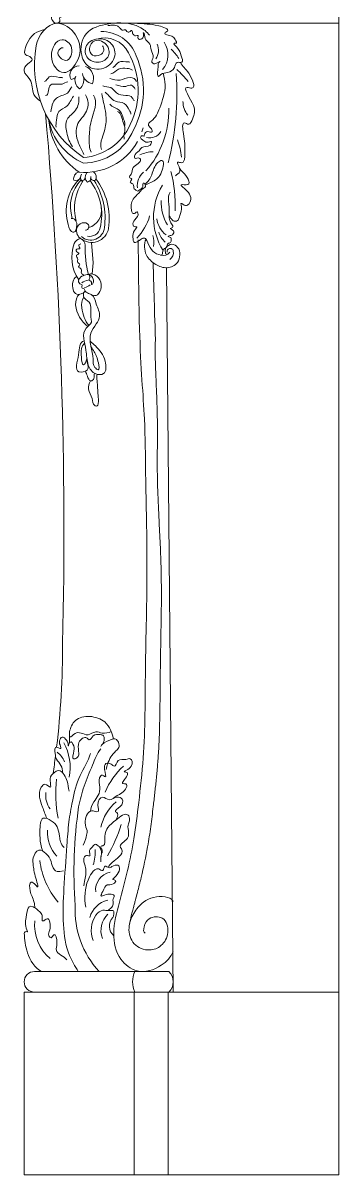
# Model space of a CAD drawing. Header units: millimetres. Extents: x -866 to 1519, y 0 to 1788.
# Drawn here: x 1285 to 1519, y 0 to 851 of the extents above; entities that cross this region are included whole.
import ezdxf

# ---------------------------------------------------------------- set-up
doc = ezdxf.new("R2010")
doc.units = ezdxf.units.MM
doc.layers.add('ceco.net 173', color=7, linetype='Continuous')

msp = doc.modelspace()

# ---------------------------------------------------------------- linework, layer by layer
at = {"layer": 'ceco.net 173', "lineweight": 5}
for p, q in [((1518.54, 0), (1518.54, 1237.44)), ((1518.54, 851.35), (1311.01, 851.35)), ((1335.95, 689.19), (1337.13, 674.21)), ((1337.13, 674.21), (1336.27, 665.89)), ((1391.3, 670.47), (1396.19, 135.13)), ((1293.82, 150.39), (1392.93, 150.39)), ((1286.19, 0), (1286.19, 135.13)), ((1286.19, 135.13), (1518.54, 135.13)), ((1367.47, 135.13), (1367.47, 0)), ((1392.53, 135.13), (1392.53, 0)), ((1286.19, 0), (1518.54, 0))]:
    msp.add_line(p, q, dxfattribs=at)
for centre, radius, start, end in [((1304.48, 827.11), 19.62, 99.12263, 123.22051), ((1343.49, 818.21), 26.85, 19.09411, 91.65811), ((1376.45, 820.3), 82.64, 169.98026, 235.78542), ((1345.38, 820.56), 19.82, 26.42094, 107.23063), ((1374.38, 831.08), 10.93, 325.07029, 25.50641), ((1375.17, 827.85), 17.13, 320.45296, 32.99959), ((1313.02, 801.54), 57.33, 333.89337, 29.05047), ((1311.99, 801.66), 62.26, 332.04039, 24.00846), ((1376, 811.1), 28, 29.95674, 48.43609), ((1326.6, 812.97), 6.68, 88.52003, 211.1816), ((1327.92, 810.46), 9.48, 335.52754, 68.52741), ((1315.26, 824.39), 15.9, 290.7312, 303.14737), ((1331.35, 809.07), 7.67, 156.4165, 235.79003), ((1321.67, 809.46), 8.61, 308.58654, 11.30009), ((1338.17, 815.58), 9.19, 190.23127, 259.81544), ((1198.46, 798.25), 200.44, 345.47378, 4.50626), ((1347, 760.72), 76.54, 38.1929, 47.44839), ((1420.17, 793.62), 16.81, 180.6868, 217.92223), ((-2241.94, 474.36), 3557.45, 358.68635, 5.00162), ((1324.23, 787.02), 68.67, 319.06741, 1.08145), ((1346.99, 787.92), 43.49, 190.23128, 246.97586), ((1357.16, 784.68), 53.15, 184.84336, 235.07128), ((1326.78, 793.15), 41.31, 274.45013, 335.94805), ((1329.68, 788.49), 40.59, 270.4234, 336.7572), ((1330.9, 785.59), 44.68, 340.90358, 344.67276), ((1378.83, 775.77), 9.37, 255.78821, 329.97811), ((1330.9, 785.59), 44.68, 264.63314, 330.65699), ((1353.65, 747.26), 48.95, 5.86016, 21.15231), ((1382.14, 731.74), 24.55, 91.58854, 115.22277), ((1327.87, 736.29), 5.2, 105.80413, 193.18514), ((1334.55, 737.59), 4.76, 327.81638, 53.18335), ((1383.24, 730.99), 13.57, 131.74122, 185.7549), ((1309.9, 717.7), 87.81, 356.71234, 15.77191), ((1350.82, 712.48), 33.57, 136.64864, 197.1635), ((1349.22, 715.69), 28.85, 136.7542, 197.52274), ((1324.19, 738.92), 4.05, 250.13033, 334.55696), ((1360.46, 714.11), 37.12, 145.81863, 194.2243), ((1332.23, 737.18), 4.39, 145.32031, 216.22237), ((1328.21, 737.61), 3.07, 278.99947, 349.20274), ((1336.3, 737.38), 5.08, 140.39128, 227.32861), ((1332.19, 736.71), 3.14, 282.18018, 9.0342), ((1302.35, 709.72), 41.08, 346.26973, 37.87416), ((1337.64, 737.21), 2.35, 159.34239, 293.64185), ((1294.75, 707.4), 51.15, 351.83685, 32.4843), ((1300.67, 706.86), 48.36, 351.38638, 37.36022), ((1428.02, 707.74), 46.35, 149.14897, 212.00666), ((1330.18, 712.75), 13.11, 286.12385, 10.72872), ((1418.87, 718.57), 31.51, 177.12989, 211.35523), ((1341.81, 719.37), 38.49, 315.66002, 344.01679), ((1402.96, 709.46), 19.02, 188.27706, 230.71466), ((1335.95, 701.94), 12.75, 230.1944, 349.50997), ((1335.29, 701.09), 10.14, 227.97936, 354.61549), ((1334.29, 701.74), 8.16, 259.65214, 347.45849), ((1328.79, 686.22), 6.01, 99.67066, 159.07825), ((1326.14, 687.42), 5.01, 356.04495, 70.84766), ((1364.98, 689.33), 16.89, 349.65989, 16.92394), ((1402.12, 702.17), 17.41, 197.63346, 227.17021), ((1350.35, 678.1), 29.04, 159.28786, 214.55825), ((1411.51, 685.42), 80.39, 178.82484, 194.36075), ((1394, 682.48), 2.3, 7.25456, 194.50833), ((1390.02, 681.65), 6.36, 305.68128, 10.19329), ((1334.17, 652.17), 9.07, 95.02739, 126.51841), ((1329.51, 663.19), 7.52, 280.03501, 314.99119), ((669.73, 391.74), 644.84, 353.27566, 0.09437), ((1283.25, 301.12), 36.91, 348.77705, 29.6242), ((669.73, 391.74), 644.84, 351.53181, 352.6788), ((1299.26, 298.64), 17.92, 22.29162, 51.08463), ((1397.74, 260.75), 56.35, 132.6979, 156.85789), ((1397.25, 281.54), 87.8, 172.78648, 191.7264), ((1318.23, 280.36), 16.19, 172.1781, 217.4386), ((1375.47, 250.09), 33.4, 129.99177, 168.03964), ((1648.91, 224.66), 325.99, 171.63764, 184.50514), ((1229.2, 301.6), 135.58, 330.94528, 341.64538), ((1328.24, 253.11), 24.97, 176.21939, 224.3238), ((1306.12, 238.87), 32.47, 342.59546, 3.14921), ((1336.12, 237.78), 7.23, 338.8308, 42.36251), ((1357.19, 240.19), 60.05, 187.52397, 219.94784), ((1352.1, 210.74), 13.21, 100.35995, 186.78737), ((1282.41, 179.78), 21.19, 39.1389, 60.66298), ((1390.22, 195.5), 66.39, 176.93603, 222.81127), ((1351.87, 185.73), 17.76, 102.94752, 165.00294), ((1303.47, 186.53), 16.29, 166.30815, 203.92961), ((1327.05, 184.97), 33.17, 175.07409, 229.20225), ((1355.86, 180.83), 20.19, 146.27081, 202.30483), ((1359.37, 180.69), 16.52, 133.2396, 200.66263), ((1358.46, 183.91), 9.42, 137.49771, 229.35046), ((1287.8, 178.27), 1.63, 68.54888, 172.09754), ((1288.46, 179.89), 0.126, 236.6316, 34.24379), ((1293.82, 142.76), 7.63, 90, 270), ((1384.74, 142.76), 18.53, 155.68621, 204.31379), ((1385.74, 142.76), 10.48, 313.27679, 46.72321)]:
    msp.add_arc(centre, radius, start, end, dxfattribs=at)
for points, knots in [([(1312.97, 923.62), (1314, 923.05), (1318, 921.08), (1318.22, 915.01), (1315.46, 910.08), (1321.32, 907.91), (1317.17, 905.77), (1318.39, 901.01), (1325.91, 898.31), (1321.46, 894.7), (1317.44, 895.01), (1326.12, 891.11), (1325.22, 886.46), (1325.02, 882.24), (1321.62, 881.47), (1325.69, 877.9), (1318.48, 876.87), (1324.87, 872.6), (1317.66, 871.67), (1319.97, 867.06), (1316.56, 864.28), (1318.34, 860.63), (1317.13, 856.32), (1311.2, 855.84), (1313.17, 852.63), (1310.07, 850.26), (1306.56, 852.96), (1305.71, 859.55), (1311.83, 865.59), (1314.43, 873.28), (1314.66, 877.97), (1314.51, 879.68)], [109.698321, 109.698321, 109.698321, 109.698321, 112.994176, 121.175899, 122.663954, 126.994983, 129.302624, 131.248719, 138.916901, 142.019861, 143.051588, 148.107767, 153.827836, 156.694739, 158.154219, 160.763169, 164.272078, 167.393091, 171.320252, 174.252421, 177.944133, 180.809899, 184.137441, 188.902689, 190.013442, 192.704645, 196.036923, 200.004723, 209.511743, 217.34284, 221.983617, 221.983617, 221.983617, 221.983617]), ([(1295.07, 834.68), (1296.35, 842.08), (1308.14, 857.09), (1327.07, 842.77), (1329.21, 825.52), (1315.02, 809.44), (1302.25, 826.24), (1312.02, 842.98), (1323.88, 833.76), (1318.58, 819.36), (1308.35, 829.32), (1313.4, 833.19), (1315.01, 833.13)], [0, 0, 0, 0, 22.535149, 38.738619, 57.279923, 71.316954, 86.528487, 101.063262, 110.315412, 120.458301, 129.146823, 133.976671, 133.976671, 133.976671, 133.976671]), ([(1344.07, 834.56), (1344.83, 833.62), (1345.46, 830.67), (1342.2, 826.97), (1335.88, 826.45), (1333.37, 833.27), (1338.55, 840.82), (1349.01, 835.89), (1349.43, 825.18), (1339.91, 820.75), (1329.73, 826.15), (1331.99, 836.93), (1339.77, 840.15), (1348.5, 839.47), (1355.51, 829.78), (1349.1, 817.38), (1334.3, 815.97), (1326.47, 828.86), (1329.96, 846.28), (1350.35, 852.13), (1367.85, 851.69), (1376.83, 844.85), (1378.75, 842.32)], [0, 0, 0, 0, 3.613287, 7.716424, 13.488757, 18.872934, 25.671205, 35.707279, 43.867032, 52.32413, 62.163349, 71.705801, 77.70254, 86.174007, 96.245159, 107.819208, 121.090463, 132.107879, 148.182589, 166.615008, 189.387633, 198.905493, 198.905493, 198.905493, 198.905493]), ([(1293.73, 843.52), (1289, 839.55), (1283.93, 827.51), (1289.58, 827.39), (1293.42, 823.95), (1287.88, 821.18), (1284.58, 815.18), (1292.8, 809.08), (1291.47, 799.41), (1296.19, 794.8), (1298.27, 793.52)], [8.100511, 8.100511, 8.100511, 8.100511, 19.558835, 24.074651, 26.656434, 30.948, 36.166809, 43.105908, 53.516444, 59.828827, 59.828827, 59.828827, 59.828827]), ([(1367.37, 851.14), (1370.87, 851.04), (1377.86, 850.46), (1383.37, 850.1), (1395.01, 846.55), (1387.49, 843.09), (1395.6, 842.21), (1397.28, 839.9), (1399.48, 835.92), (1395.46, 836.9), (1400.97, 831.52), (1401.37, 828.99), (1404.29, 821.02), (1397.86, 823.35), (1397.62, 817.06), (1392.34, 814.28), (1387.98, 814.7), (1385.1, 811.01), (1384.18, 815.28), (1385.48, 818.02), (1384.66, 821.44), (1387.82, 823.98), (1383.88, 821.32), (1381.84, 821.07), (1379.48, 822.72), (1382.76, 826.84), (1379.2, 830.89), (1379.86, 836.17), (1374.91, 838.66), (1375.55, 842.06), (1373.85, 845.03), (1374.57, 841.25), (1373.33, 839.72), (1371.07, 838.8), (1369.81, 840.57), (1370.63, 842.56), (1368.64, 841.87), (1367.07, 841.72), (1367.07, 843.02), (1365.92, 843.23), (1366.42, 844.57), (1365.59, 846.53), (1364.06, 844.4), (1361.75, 844.61), (1361.14, 847.11), (1358.53, 845.1), (1356.95, 847.87), (1354.44, 849.66), (1351.15, 849.93), (1348.87, 849.52), (1347.9, 849.46)], [19.69051, 19.69051, 19.69051, 19.69051, 27.069253, 35.008358, 41.806593, 44.124231, 49.315405, 52.53127, 55.104231, 56.404162, 59.617661, 66.001626, 70.460567, 73.712208, 77.58534, 83.175032, 87.937427, 89.951877, 91.903363, 96.039242, 99.331296, 100.556395, 103.947039, 105.143559, 106.767999, 110.208051, 115.486651, 119.350183, 123.255845, 127.716943, 128.348224, 130.731966, 132.625798, 134.412282, 136.214188, 137.194349, 138.822858, 139.911549, 140.87982, 141.364203, 142.559766, 143.867818, 145.520988, 147.482876, 148.955511, 150.637136, 153.496222, 155.510652, 159.256913, 161.902942, 161.902942, 161.902942, 161.902942]), ([(1350.08, 813.78), (1352.29, 814.11), (1355.36, 818.22), (1361.49, 817.99), (1365.03, 817.37), (1366.2, 816.61)], [0, 0, 0, 0, 6.698088, 13.078967, 17.248653, 17.248653, 17.248653, 17.248653]), ([(1351.61, 818.49), (1353.49, 819.16), (1355.58, 824.3), (1361.07, 822.5), (1363.78, 822.61), (1364.2, 822.48)], [0, 0, 0, 0, 5.997456, 12.822848, 14.122464, 14.122464, 14.122464, 14.122464]), ([(1401.59, 822.19), (1403.13, 819.25), (1407.75, 816.18), (1414.04, 801.57), (1401.06, 805.71), (1413.76, 790.05), (1411.39, 782.86), (1408.51, 775.23), (1402.18, 779.71), (1404.49, 764.64), (1405.09, 760.11), (1404.68, 746.45), (1397.24, 750.16), (1403.71, 741.08), (1398.78, 739.59), (1397.82, 738.32)], [0, 0, 0, 0, 9.942021, 21.190554, 24.75037, 38.914335, 48.946963, 53.61073, 56.90546, 64.800751, 79.240933, 87.011364, 89.442567, 96.417634, 101.185437, 101.185437, 101.185437, 101.185437]), ([(1301.11, 808.13), (1302.68, 808.6), (1304.57, 813.87), (1310.47, 810.83), (1313.92, 811.25), (1314.64, 810.84)], [0, 0, 0, 0, 4.907561, 12.446176, 14.942126, 14.942126, 14.942126, 14.942126]), ([(1349.32, 810.39), (1351.81, 809.62), (1357.23, 807.85), (1363.09, 812.26), (1368.7, 810.03), (1369.01, 808.25)], [0, 0, 0, 0, 7.831219, 15.379529, 20.800659, 20.800659, 20.800659, 20.800659]), ([(1388.88, 814.25), (1389.54, 811.41), (1391.39, 802.71), (1386.83, 790.38), (1383.18, 780.48), (1377.18, 777.14), (1378.73, 774.24), (1380.41, 773.17), (1381.22, 769.86), (1377, 772.03), (1374.78, 769.84), (1374.94, 767.2), (1372.44, 768.83), (1371.81, 765.81), (1374.32, 764.76), (1376.26, 762.3), (1381.12, 764.91), (1378.5, 758.92), (1373.35, 760.91), (1370.91, 756.07), (1367.28, 754.61), (1367.84, 750.41), (1370.81, 752.39), (1373.58, 748.41), (1365.11, 745.79), (1366.48, 740.44), (1362.76, 737.24), (1366.92, 736.21), (1362.73, 732.99), (1366.73, 732.85), (1366.63, 731.98)], [0, 0, 0, 0, 8.745004, 26.140468, 37.805634, 40.746537, 43.145532, 45.674888, 47.334954, 50.607483, 54.075236, 54.97841, 56.915889, 58.794157, 60.792624, 64.314764, 67.614131, 70.344176, 76.549416, 79.707208, 85.089106, 86.458047, 89.727206, 90.887245, 98.933955, 104.099178, 106.623746, 108.735052, 111.465097, 114.085758, 114.085758, 114.085758, 114.085758]), ([(1318.48, 807.94), (1316.92, 807.95), (1313.29, 804.3), (1302.89, 809.31), (1304.52, 797.27), (1302.04, 797.89)], [0, 0, 0, 0, 4.671944, 13.82812, 21.487266, 21.487266, 21.487266, 21.487266]), ([(1305.93, 785.61), (1306.33, 787.98), (1306.63, 793.32), (1312.38, 798), (1319.09, 798.81), (1320.02, 802.96), (1321.42, 804.18)], [0, 0, 0, 0, 7.226574, 15.186435, 20.126637, 25.725984, 25.725984, 25.725984, 25.725984]), ([(1344.35, 804.87), (1345.99, 803.81), (1350.68, 804.88), (1354.21, 798.44), (1360.38, 798), (1365.97, 797.41), (1366.7, 794.28), (1367.53, 793.98)], [0, 0, 0, 0, 5.855578, 11.699687, 18.709198, 23.800904, 26.44599, 26.44599, 26.44599, 26.44599]), ([(1353.91, 805.8), (1356.29, 805.18), (1360.02, 803.35), (1365.53, 806.55), (1367.41, 803.62), (1368.24, 802.55)], [0, 0, 0, 0, 7.355119, 11.603212, 15.666999, 15.666999, 15.666999, 15.666999]), ([(1322.6, 797.24), (1320.68, 794.97), (1319.18, 789.31), (1310.63, 786.93), (1310.38, 779.86), (1309.38, 775.99), (1309.77, 774.29)], [0, 0, 0, 0, 8.915864, 15.908665, 22.538864, 27.780232, 27.780232, 27.780232, 27.780232]), ([(1326.44, 796.9), (1326.9, 793.55), (1325.54, 786.35), (1316.17, 780.82), (1317.35, 769.49), (1319.71, 762.99), (1321.96, 759.96)], [0, 0, 0, 0, 10.15337, 19.535223, 29.128593, 40.454897, 40.454897, 40.454897, 40.454897]), ([(1331.5, 798.23), (1333.72, 794.89), (1334.08, 785.37), (1323.27, 777.12), (1324.87, 763.62), (1329.12, 757.15), (1330.15, 754.31)], [0, 0, 0, 0, 12.041789, 23.22525, 37.734775, 46.79413, 46.79413, 46.79413, 46.79413]), ([(1337.41, 798.12), (1341.07, 792.8), (1334.91, 780.61), (1334.12, 767.18), (1334.13, 758.98), (1335.64, 755.84)], [0, 0, 0, 0, 19.35188, 32.078644, 42.53704, 42.53704, 42.53704, 42.53704]), ([(1343.51, 799.26), (1344.22, 794.26), (1347.07, 785.7), (1346.64, 774.1), (1343.3, 765.92), (1342.27, 760.58), (1343.17, 757.94)], [0, 0, 0, 0, 15.137449, 26.939623, 33.582207, 41.965093, 41.965093, 41.965093, 41.965093]), ([(1345.9, 800.14), (1348.71, 798.25), (1351.62, 792.39), (1360.62, 793.15), (1363.27, 787.78), (1364.85, 785.02), (1364.99, 784.02)], [0, 0, 0, 0, 10.173122, 16.680434, 23.137429, 26.163052, 26.163052, 26.163052, 26.163052]), ([(1349.51, 791.5), (1351.01, 789.11), (1356.74, 788.31), (1359.14, 781.52), (1360.71, 777.76), (1360.61, 775.54)], [0, 0, 0, 0, 8.465363, 13.804653, 20.469274, 20.469274, 20.469274, 20.469274]), ([(1355.08, 785.94), (1357.61, 785.23), (1359.03, 777.78), (1361.32, 772.26), (1359.43, 768.31), (1360.05, 766.32), (1359.97, 765.59)], [1.068097, 1.068097, 1.068097, 1.068097, 9.306079, 14.744961, 18.175829, 20.167842, 20.167842, 20.167842, 20.167842]), ([(1375.28, 732.38), (1377.69, 733.82), (1381.17, 739.65), (1382.2, 746.67), (1390.05, 751.74), (1388.04, 739.01), (1382.5, 734.52), (1377.45, 732.57), (1375.59, 731.81)], [0, 0, 0, 0, 8.424725, 18.593265, 21.868753, 30.295835, 39.977202, 45.991211, 45.991211, 45.991211, 45.991211]), ([(1393.17, 709.27), (1393.51, 708.26), (1394.61, 706.68), (1396.61, 704.54), (1400.29, 705.1), (1401.03, 710.35), (1403.01, 713.49), (1401.29, 719.6), (1405.2, 715.3), (1410.24, 719.35), (1409.08, 726.41), (1398.79, 733.04), (1411.61, 730.24), (1404.51, 740.44), (1401.4, 742.9), (1400.79, 744.1)], [0, 0, 0, 0, 3.186485, 5.772548, 8.2399, 12.465666, 19.125459, 21.54474, 25.184017, 28.154716, 37.908824, 44.131965, 49.200563, 58.898661, 62.947472, 62.947472, 62.947472, 62.947472]), ([(1393.79, 682.08), (1393.26, 681.54), (1391.3, 679.13), (1385.1, 679.55), (1379.46, 683.93), (1377.63, 688.75), (1375.78, 692.56), (1372.73, 692.25), (1370.99, 690.37), (1369.2, 689.39), (1366.6, 688.94), (1366.55, 694.12), (1366.18, 697.02), (1370.61, 701.38), (1367.36, 700.46), (1365.99, 702.82), (1367.89, 706.44), (1371.39, 709.38), (1369.42, 712.34), (1368.21, 710.42), (1365.8, 710.54), (1364.82, 715.13), (1365.28, 720.42), (1370.28, 724.94), (1372.71, 728.36), (1376.77, 730.59), (1374.36, 733.87), (1373.61, 732.08), (1374.09, 730.73), (1373.1, 728.91), (1371.5, 728.16), (1369.93, 726.65), (1368.23, 728.15), (1367.01, 729.32), (1367.18, 730.75), (1366.61, 731.48), (1366.63, 731.98)], [0, 0, 0, 0, 2.300153, 8.960783, 15.551691, 22.943551, 24.697323, 27.249866, 30.358438, 32.343371, 33.458695, 37.421639, 42.64187, 45.780965, 47.670864, 48.935582, 53.004148, 58.814688, 59.742363, 61.422648, 63.478583, 65.466581, 73.955324, 78.562023, 84.822557, 87.479742, 90.030445, 90.822041, 92.163152, 94.320127, 96.123467, 97.657777, 99.981258, 101.575012, 102.521132, 104.039049, 104.039049, 104.039049, 104.039049]), ([(1391.77, 686.36), (1391.45, 686.91), (1392, 688.75), (1394.5, 688.8), (1394.75, 691.03), (1394.89, 693.09), (1391.59, 693.64), (1393.96, 694.3), (1395.47, 694.42), (1397.17, 696.74), (1395.84, 698.45), (1393.27, 699.78), (1397.06, 699.94), (1394.61, 703.17), (1393.47, 705.59), (1392.96, 710.24), (1393.48, 715.04), (1392.42, 720.7), (1392.75, 724.64), (1394.03, 726.41)], [0, 0, 0, 0, 1.922948, 4.139397, 6.080149, 7.75919, 9.952551, 10.789808, 13.283212, 15.109935, 17.936872, 19.220898, 20.983394, 23.816139, 26.705236, 30.385817, 37.089021, 41.242686, 47.801353, 47.801353, 47.801353, 47.801353]), ([(1318.74, 702.57), (1318.88, 701.24), (1319.12, 698.74), (1323.91, 695.12), (1325.56, 702.06), (1324.43, 706.14), (1321.64, 707.23), (1320.92, 706.85)], [0, 0, 0, 0, 4.01994, 7.559328, 13.277225, 17.936474, 20.369148, 20.369148, 20.369148, 20.369148]), ([(1327.78, 692.15), (1327.06, 692.6), (1325.28, 694.53), (1323.95, 699.42), (1327.93, 704.63), (1334.41, 703.29), (1333.89, 699.2), (1332.04, 698.03), (1331.34, 698.25)], [0, 0, 0, 0, 2.545288, 7.699341, 13.855056, 18.891119, 21.851363, 24.053163, 24.053163, 24.053163, 24.053163]), ([(1396.19, 165.24), (1394.46, 161.08), (1387.04, 152.85), (1370.13, 147.84), (1354.67, 159.77), (1350.6, 180.01), (1358.76, 209.52), (1366.76, 241.36), (1370.99, 277.19), (1375.66, 318.65), (1375.26, 376.84), (1377.58, 446.86), (1375.81, 508.7), (1375.48, 563.45), (1371.47, 602.46), (1370.76, 650.47), (1370.36, 691.24)], [0, 0, 0, 0, 12.302374, 28.958229, 42.379097, 60.356725, 81.723639, 125.329935, 149.926918, 180.003286, 239.054616, 308.387013, 370.992636, 407.902449, 457.696849, 477.347883, 477.347883, 477.347883, 477.347883]), ([(1376.17, 691.59), (1375.1, 689.92), (1374.75, 685.65), (1376.23, 678.41), (1382.78, 672.67), (1391.54, 669.2), (1399.66, 673.15), (1401.5, 679.98), (1400.35, 685.73), (1395.14, 688.88), (1390.5, 685.95), (1390.1, 682.26), (1390.91, 680.57), (1391.32, 680)], [0, 0, 0, 0, 5.41282, 10.901396, 19.758226, 27.755693, 35.436814, 40.865127, 46.024871, 50.421254, 55.12627, 58.060869, 59.879907, 59.879907, 59.879907, 59.879907]), ([(1328.06, 688.27), (1327.87, 687.77), (1326.16, 687.9), (1326.56, 685.96), (1328.06, 683.97), (1325.07, 684.87), (1324.01, 682.26), (1328.21, 681.08), (1323.39, 679.71), (1326.62, 677.11), (1324.56, 674.41), (1328.3, 673.29), (1325.3, 670.73), (1329.48, 669.84), (1327.37, 666.23), (1329.87, 665.54), (1330.2, 664.75)], [0, 0, 0, 0, 1.599799, 3.152368, 4.693379, 6.879371, 8.26983, 11.084944, 13.257828, 16.41691, 18.335132, 20.912979, 22.844438, 25.33267, 28.303091, 30.846963, 30.846963, 30.846963, 30.846963]), ([(1391.77, 686.36), (1391.8, 685.97), (1390.48, 685.1), (1388.7, 684), (1388.45, 681.73), (1388, 679.46), (1386.98, 679.7), (1386.79, 679.79)], [0, 0, 0, 0, 1.153412, 3.904072, 6.122939, 8.234895, 8.860475, 8.860475, 8.860475, 8.860475]), ([(1363.57, 182.64), (1363.83, 184.89), (1364.26, 187.24), (1365.39, 192.23), (1366.09, 194.88), (1367.08, 198.57), (1367.33, 199.49), (1367.82, 201.33), (1368.07, 202.26), (1368.8, 205.02), (1369.28, 206.87), (1370.71, 212.43), (1371.65, 216.15), (1374.33, 227.37), (1375.96, 234.93), (1377.78, 245.08), (1378.19, 247.58), (1378.96, 252.55), (1379.31, 255.03), (1380.31, 262.45), (1380.89, 267.37), (1381.65, 273.88), (1381.84, 275.53), (1382.22, 278.83), (1382.41, 280.48), (1382.96, 285.45), (1383.32, 288.78), (1384, 295.52), (1384.33, 298.94), (1384.9, 305.84), (1385.15, 309.32), (1385.56, 316.26), (1385.73, 319.73), (1386.14, 330.1), (1386.29, 336.99), (1386.47, 349.52), (1386.52, 355.18), (1386.59, 364.15), (1386.62, 367.49), (1386.69, 373.41), (1386.72, 376), (1386.8, 381.18), (1386.84, 383.78), (1386.98, 391.57), (1387.08, 396.78), (1387.36, 412.44), (1387.5, 422.93), (1387.44, 437.26), (1387.4, 441.07), (1387.27, 448.02), (1387.19, 451.17), (1386.99, 457.45), (1386.87, 460.58), (1386.46, 469.94), (1386.15, 476.15), (1385.6, 487.13), (1385.36, 491.91), (1384.99, 500.43), (1384.84, 504.17), (1384.63, 510.86), (1384.56, 513.82), (1384.48, 518.68), (1384.46, 520.59), (1384.44, 524.43), (1384.44, 526.35), (1384.45, 532.14), (1384.48, 536.03), (1384.53, 543.31), (1384.55, 546.7), (1384.55, 552.47), (1384.54, 554.84), (1384.49, 558.96), (1384.47, 560.71), (1384.39, 564.2), (1384.35, 565.94), (1384.2, 571.14), (1384.08, 574.6), (1383.81, 581.36), (1383.67, 584.66), (1383.43, 590.43), (1383.33, 592.91), (1383.14, 597.81), (1383.06, 600.24), (1382.89, 607.47), (1382.87, 612.2), (1383.07, 617.27), (1383.09, 617.69), (1381.31, 674.33)], [65.256943, 65.256943, 65.256943, 65.256943, 72.851381, 72.851381, 80.695151, 80.695151, 83.262959, 83.262959, 85.830767, 85.830767, 90.966384, 90.966384, 101.237617, 101.237617, 121.780083, 121.780083, 128.429326, 128.429326, 135.078569, 135.078569, 148.377056, 148.377056, 152.88519, 152.88519, 157.393324, 157.393324, 166.409592, 166.409592, 175.594803, 175.594803, 184.862225, 184.862225, 194.129647, 194.129647, 212.664491, 212.664491, 228.017582, 228.017582, 237.139016, 237.139016, 244.237578, 244.237578, 251.33614, 251.33614, 265.533264, 265.533264, 293.927511, 293.927511, 304.167703, 304.167703, 312.605766, 312.605766, 321.043829, 321.043829, 337.919955, 337.919955, 351.051603, 351.051603, 361.375728, 361.375728, 369.603984, 369.603984, 374.923419, 374.923419, 380.242855, 380.242855, 390.881726, 390.881726, 400.056196, 400.056196, 406.422296, 406.422296, 411.087041, 411.087041, 415.751786, 415.751786, 425.081276, 425.081276, 434.073082, 434.073082, 440.836792, 440.836792, 447.600502, 447.600502, 461.127923, 461.127923, 462.376275, 462.376275, 462.376275, 462.376275]), ([(1333.63, 665.48), (1334.69, 665.95), (1338.23, 666.15), (1342.8, 661.57), (1343.74, 654.95), (1339.52, 648.41), (1334.47, 651.39), (1330.9, 652.77), (1330.69, 655.23), (1327.89, 654.89), (1329.64, 658.43), (1326.46, 658.47), (1325.85, 661.78), (1327.41, 662.91), (1327.84, 663.59)], [0.041093, 0.041093, 0.041093, 0.041093, 2.924462, 8.924209, 15.530384, 20.53344, 25.724711, 29.11175, 29.995888, 31.526324, 34.029084, 35.418637, 38.19273, 40.390442, 40.390442, 40.390442, 40.390442]), ([(1335.83, 658.25), (1335.88, 658.46), (1336.11, 659.2), (1335.88, 660.74), (1333.52, 661.02), (1335.13, 663.32), (1334.03, 665.99), (1330.88, 664.94), (1328.98, 664.46), (1327.84, 663.59)], [0, 0, 0, 0, 0.663965, 2.351544, 3.824645, 5.770134, 8.343283, 10.170265, 14.472273, 14.472273, 14.472273, 14.472273]), ([(1335.83, 658.25), (1335.92, 658.13), (1336.29, 657.85), (1337.64, 659.81), (1337.44, 662.1), (1336.01, 664.41), (1334.62, 665.2), (1333.84, 665.47), (1333.63, 665.48)], [1.812154, 1.812154, 1.812154, 1.812154, 2.299177, 3.79618, 6.243417, 8.875367, 10.572822, 10.846045, 10.846045, 10.846045, 10.846045]), ([(1331.28, 653.11), (1329.77, 651.47), (1322.85, 648.74), (1321, 658.72), (1323.42, 663.38), (1324.96, 664)], [0, 0, 0, 0, 6.66726, 15.969904, 20.949682, 20.949682, 20.949682, 20.949682]), ([(1327.04, 650.87), (1324.7, 649.44), (1322.64, 638.77), (1328.55, 631.12), (1333.09, 626.96)], [0, 0, 0, 0, 8.233523, 26.706732, 26.706732, 26.706732, 26.706732]), ([(1331.28, 653.11), (1330.2, 652.41), (1328.79, 648.14), (1337.35, 644.61), (1334.35, 636.4), (1336.63, 629.3), (1327.43, 623.98), (1332.64, 610.93), (1332.21, 599.41), (1337.38, 591.37), (1347.19, 591.19), (1346.55, 604.07), (1340.87, 611.02), (1336.16, 615.05), (1334.8, 616.14)], [0, 0, 0, 0, 3.508392, 9.059559, 19.485999, 22.482185, 27.825313, 42.567853, 52.726735, 60.520348, 65.702213, 74.086329, 86.357814, 91.117223, 91.117223, 91.117223, 91.117223]), ([(1330.21, 648.69), (1328.37, 646.74), (1328.48, 639.52), (1330.9, 631.12), (1334.04, 627.82)], [0, 0, 0, 0, 7.297806, 18.265515, 18.265515, 18.265515, 18.265515]), ([(1335.56, 650.71), (1337.95, 649.49), (1339.08, 642.91), (1343.21, 635.68), (1339.26, 628.36), (1332.09, 619.33), (1337.73, 607.21), (1336.79, 597.75), (1342.05, 593.59), (1340.71, 602.77), (1338.75, 607.13), (1336.32, 610.89), (1335.47, 612.2)], [0, 0, 0, 0, 7.303845, 15.749688, 21.372135, 28.474258, 46.153604, 51.784317, 54.483919, 59.0346, 67.074962, 71.23376, 71.23376, 71.23376, 71.23376]), ([(1332.56, 603.1), (1332.5, 600.37), (1335.58, 594.09), (1322.03, 592.14), (1327.52, 605.68), (1326.85, 615.78), (1330.46, 616.41)], [0, 0, 0, 0, 8.208783, 14.328476, 26.85783, 37.860133, 37.860133, 37.860133, 37.860133]), ([(1332.56, 603.1), (1332.04, 601.47), (1329.3, 595.83), (1327.97, 607.46), (1328.15, 612.35), (1330.76, 614.82)], [0, 0, 0, 0, 5.128006, 10.908171, 21.700991, 21.700991, 21.700991, 21.700991]), ([(1338.14, 592.49), (1337.44, 591.35), (1338.78, 588.7), (1334.56, 585.71), (1332.7, 590.56), (1332, 592.86), (1331.39, 594)], [0, 0, 0, 0, 4.002528, 6.802964, 11.135656, 15.009486, 15.009486, 15.009486, 15.009486]), ([(1340.05, 591.74), (1339.69, 590.16), (1340.34, 585.02), (1340.51, 577.42), (1341.27, 572.04), (1340.68, 568.44), (1340.08, 568.34)], [0, 0, 0, 0, 4.834144, 15.349657, 21.807405, 23.612316, 23.612316, 23.612316, 23.612316]), ([(1335.22, 586.92), (1334.21, 585.05), (1332.62, 580.15), (1337.12, 574.64), (1336.36, 569.18), (1339.86, 567.9), (1340.08, 568.34)], [0, 0, 0, 0, 6.372507, 13.693691, 19.540457, 21.027331, 21.027331, 21.027331, 21.027331]), ([(1319.63, 319.46), (1319.65, 323.27), (1319.18, 328.56), (1323.4, 337.3), (1334.35, 340.07), (1345.77, 336.2), (1349.78, 329.53), (1351.11, 325.82), (1351.86, 323.13), (1351.85, 322.28)], [0, 0, 0, 0, 5.675029, 14.176216, 23.910346, 33.474358, 40.060821, 44.790907, 45.064603, 45.064603, 45.064603, 45.064603]), ([(1314.59, 297.27), (1314.64, 299.15), (1313.84, 302.97), (1309.78, 306.88), (1308.97, 311.01), (1308.51, 318.24), (1313.86, 314.08), (1312.7, 317.87), (1311.61, 320.13), (1314.11, 325.17), (1317.56, 321.27), (1318.68, 319.46), (1318.72, 316.21), (1319.13, 319.26), (1320.98, 320.82), (1322.91, 317.22), (1323.61, 313.91), (1320.82, 306.39), (1329.11, 309.54), (1322.71, 318.39), (1331.52, 324.98), (1334.73, 320.2), (1337.07, 326.07), (1341.2, 325.53), (1345.21, 325.15), (1345.4, 321.62), (1344.61, 318.9), (1342.94, 317.42), (1342.81, 316.58)], [1.369574, 1.369574, 1.369574, 1.369574, 6.432438, 11.399557, 15.497957, 19.855811, 22.855671, 24.194491, 27.807163, 31.083886, 34.645321, 37.560458, 38.712629, 40.528215, 42.158396, 44.26627, 48.813005, 54.27022, 56.389775, 66.978549, 73.11588, 75.02836, 78.83738, 83.46144, 85.90386, 88.328641, 91.503474, 93.80588, 93.80588, 93.80588, 93.80588]), ([(1319.7, 323.88), (1321.14, 323.26), (1323.36, 327.44), (1328.53, 326.83), (1333.63, 324.08), (1338.62, 328.62), (1344.4, 325.83), (1348.36, 326.76), (1350.39, 327.67)], [0, 0, 0, 0, 4.709783, 9.14571, 14.485448, 20.690191, 25.454884, 32.103944, 32.103944, 32.103944, 32.103944]), ([(1343.73, 318.21), (1345.9, 319.62), (1348.75, 321.61), (1354.06, 322.86), (1356.04, 319.53), (1356.63, 315.8), (1351.58, 311.58), (1348.26, 306.16), (1347.03, 301.09), (1346.65, 299.73)], [0, 0, 0, 0, 7.751976, 11.062038, 14.112935, 18.022981, 21.261702, 32.576349, 36.830797, 36.830797, 36.830797, 36.830797]), ([(1326.09, 150.39), (1323.7, 154.22), (1317.32, 164.83), (1314.34, 186.31), (1315.43, 213.43), (1317.43, 238.69), (1318.84, 260.23), (1321.9, 277.57), (1326.07, 295.1), (1333.57, 305.77), (1335.18, 311.59)], [0, 0, 0, 0, 13.540453, 36.74301, 63.437663, 95.219357, 112.709745, 128.127475, 148.093495, 166.186517, 166.186517, 166.186517, 166.186517]), ([(1326.39, 272.07), (1327.68, 277.24), (1330.01, 287.97), (1336.39, 301.76), (1339.93, 311.53), (1342.82, 314.99)], [114.12988, 114.12988, 114.12988, 114.12988, 128.257606, 143.560364, 155.867696, 155.867696, 155.867696, 155.867696]), ([(1351.96, 278.26), (1353.48, 280.31), (1358.03, 280.35), (1364.09, 289.38), (1356.46, 289), (1362.39, 293.37), (1362.69, 297.78), (1357.69, 297.78), (1367.72, 300.79), (1365.49, 308.9), (1360.42, 306.27), (1355.15, 308.33), (1353.32, 300.35), (1350.34, 304.53), (1345.6, 304.77), (1345.01, 299.89), (1347.45, 292.25), (1343.76, 296.52), (1340.64, 292.48), (1342.77, 286.31), (1341.24, 280.47), (1337.43, 276.07), (1335.1, 270.98), (1335.1, 268.71)], [0, 0, 0, 0, 6.970188, 13.462593, 15.468809, 21.440694, 23.589156, 25.10951, 30.956682, 36.13094, 38.97771, 44.155957, 48.82801, 51.196594, 54.861719, 58.854906, 63.898602, 66.044776, 68.62017, 74.091707, 79.943688, 85.343188, 91.55242, 91.55242, 91.55242, 91.55242]), ([(1302.87, 263.42), (1301.84, 266.26), (1299.03, 273.42), (1295.61, 283.03), (1301.59, 290.26), (1306.9, 284.36), (1304.57, 292.35), (1306.57, 296.72), (1312.68, 300.22), (1316, 295.33), (1318.62, 290.54), (1318.54, 286.08), (1319.31, 283.68)], [0, 0, 0, 0, 9.061039, 23.775946, 27.24214, 31.771841, 36.320904, 41.986571, 47.870159, 52.153954, 57.202315, 64.759013, 64.759013, 64.759013, 64.759013]), ([(1353.84, 262.3), (1354.21, 262.85), (1355.26, 264.65), (1355.64, 267.58), (1352.12, 269.07), (1358.26, 272.16), (1360.1, 277.81), (1353.79, 280.46), (1349.37, 275.38), (1343.3, 281.64), (1339.4, 274.32), (1342.42, 266.8), (1333.1, 271.57), (1330.03, 258.97), (1333.42, 255), (1332.33, 250.52), (1329.83, 243.69)], [5.528702, 5.528702, 5.528702, 5.528702, 7.236204, 10.769488, 11.644455, 16.180375, 21.312377, 25.157353, 30.632452, 35.485049, 41.819895, 46.147593, 50.504301, 58.572578, 65.243791, 72.462652, 72.462652, 72.462652, 72.462652]), ([(1299.88, 239.35), (1299.37, 241.06), (1297.72, 245.83), (1297.91, 253.1), (1297.77, 265.84), (1309.57, 260.74), (1312.19, 254.73), (1312.73, 244.69), (1315.69, 241.99)], [1.123939, 1.123939, 1.123939, 1.123939, 5.932651, 14.523436, 23.647358, 29.251813, 41.169095, 46.262114, 46.262114, 46.262114, 46.262114]), ([(1348.22, 227.23), (1348.83, 228.73), (1351.69, 231.72), (1356.08, 234.39), (1359.74, 239.68), (1354.84, 243.85), (1363.94, 247.71), (1363.14, 254.41), (1362.46, 259.09), (1364.61, 262.53), (1362.25, 269.18), (1351.3, 260.21), (1344.25, 254.51), (1346.37, 244.06), (1344.25, 243.36)], [0, 0, 0, 0, 4.412162, 10.545525, 15.56017, 17.360652, 25.261381, 30.412705, 34.934497, 37.65837, 41.063225, 49.92123, 63.201339, 69.564554, 69.564554, 69.564554, 69.564554]), ([(1294.04, 197.49), (1293.95, 198.78), (1293.15, 204.97), (1290.24, 207.34), (1289.81, 218.31), (1294.17, 214.98), (1297.46, 210.97), (1293.33, 223.17), (1292.92, 229.13), (1292.26, 234.38), (1296.33, 242.12), (1303.33, 237.06), (1306.41, 232.31), (1306.83, 226.32), (1310.75, 223.4), (1315.33, 224.8)], [56.114804, 56.114804, 56.114804, 56.114804, 58.680611, 66.825151, 72.715752, 76.245193, 77.901201, 84.955984, 93.524817, 97.638373, 103.551344, 108.286577, 114.549175, 120.256548, 123.081105, 123.081105, 123.081105, 123.081105]), ([(1341.46, 242.65), (1340.47, 243.38), (1338.95, 245.56), (1336.12, 241.88), (1333.57, 239.77), (1335.53, 235.05), (1331.33, 237.1), (1329.18, 231.78), (1331.65, 228.24), (1331.86, 223.1), (1331.61, 220.33), (1330.53, 216.28), (1330.17, 213.74)], [73.274256, 73.274256, 73.274256, 73.274256, 76.226188, 78.966607, 83.109192, 85.487536, 87.653252, 91.058722, 96.804517, 99.182859, 104.785427, 108.66724, 108.66724, 108.66724, 108.66724]), ([(1344.25, 243.36), (1343.8, 243.31), (1342.17, 243.19), (1343.49, 240.83), (1343.78, 239.33), (1343.72, 238.07), (1343.35, 237.78)], [0, 0, 0, 0, 1.357022, 3.644749, 5.305606, 6.718732, 6.718732, 6.718732, 6.718732]), ([(1343.06, 235.74), (1342.98, 235.55), (1342.51, 234.24), (1342.98, 232.7), (1342.68, 231.53)], [8.289721, 8.289721, 8.289721, 8.289721, 8.845519, 12.163229, 12.163229, 12.163229, 12.163229]), ([(1348.18, 195.43), (1348.74, 196.25), (1350.64, 197.21), (1352.4, 200.43), (1351.27, 203.44), (1354.03, 207.76), (1347.1, 208.06), (1341.9, 205.22), (1344.94, 210.79), (1346.52, 215.46), (1351.39, 213.76), (1354.97, 218.02), (1350.08, 218.05), (1356.68, 221.94), (1357.64, 230.57), (1351.44, 228.33), (1348.54, 226.39), (1345.29, 229.75), (1344.82, 223.3), (1340.09, 228.06), (1335.72, 222.87), (1331.11, 214.2), (1330.3, 204.51), (1331.71, 198.01)], [0, 0, 0, 0, 2.970124, 6.139, 9.993796, 11.889978, 19.155247, 21.662945, 25.303462, 31.109938, 35.659956, 38.687524, 40.722241, 44.112506, 52.366501, 56.975074, 59.482746, 62.232921, 65.8492, 69.071478, 75.047034, 80.941013, 100.881237, 100.881237, 100.881237, 100.881237]), ([(1375.53, 178.64), (1373.99, 179.18), (1374.64, 184.94), (1378.17, 190.8), (1390.33, 191.79), (1393.67, 178.88), (1388.51, 169.02), (1377.79, 164.82), (1365.87, 169.57), (1362.21, 182.47), (1366.59, 193.5), (1374.91, 203.81), (1386.68, 207.07), (1395.18, 204.24), (1396.19, 202.22)], [0, 0, 0, 0, 4.902098, 11.956615, 21.530835, 32.787059, 43.732797, 52.756938, 64.942335, 77.350367, 88.507587, 99.625997, 115.960324, 122.741814, 122.741814, 122.741814, 122.741814]), ([(1287.65, 190.38), (1287.74, 190.71), (1287.96, 192.63), (1288.22, 194.82), (1289.9, 199.61), (1292.79, 198.25)], [43.680181, 43.680181, 43.680181, 43.680181, 44.53376, 46.872598, 48.694841, 48.694841, 48.694841, 48.694841]), ([(1351.51, 190.27), (1351.97, 190.95), (1352.43, 192.46), (1352.73, 196.02), (1348.2, 195.05), (1343.79, 196.45), (1340.51, 193.94), (1339.06, 192.05)], [0, 0, 0, 0, 2.24018, 4.593548, 7.433805, 11.712763, 17.506098, 17.506098, 17.506098, 17.506098]), ([(1298.84, 193.15), (1299.58, 192.36), (1299.56, 190.62), (1299.31, 186.9), (1301.55, 188.63), (1305.14, 190.84), (1306.28, 181.71), (1303.3, 177.68), (1306.43, 174.17), (1308.92, 180.59), (1311.22, 170.85), (1308.11, 164.3), (1315.49, 161.74), (1317.58, 158.98)], [0, 0, 0, 0, 3.24625, 5.524406, 7.51931, 9.195239, 17.680972, 21.999881, 24.295864, 27.314911, 33.844652, 39.274706, 49.646203, 49.646203, 49.646203, 49.646203]), ([(1298.88, 150.39), (1293.79, 153.02), (1287.97, 163.2), (1286.41, 173.91), (1286.23, 178.68)], [0, 0, 0, 0, 15.644847, 28.712567, 28.712567, 28.712567, 28.712567])]:
    msp.add_open_spline(points, degree=3, knots=knots, dxfattribs=at)

doc.saveas('drawing.dxf')
